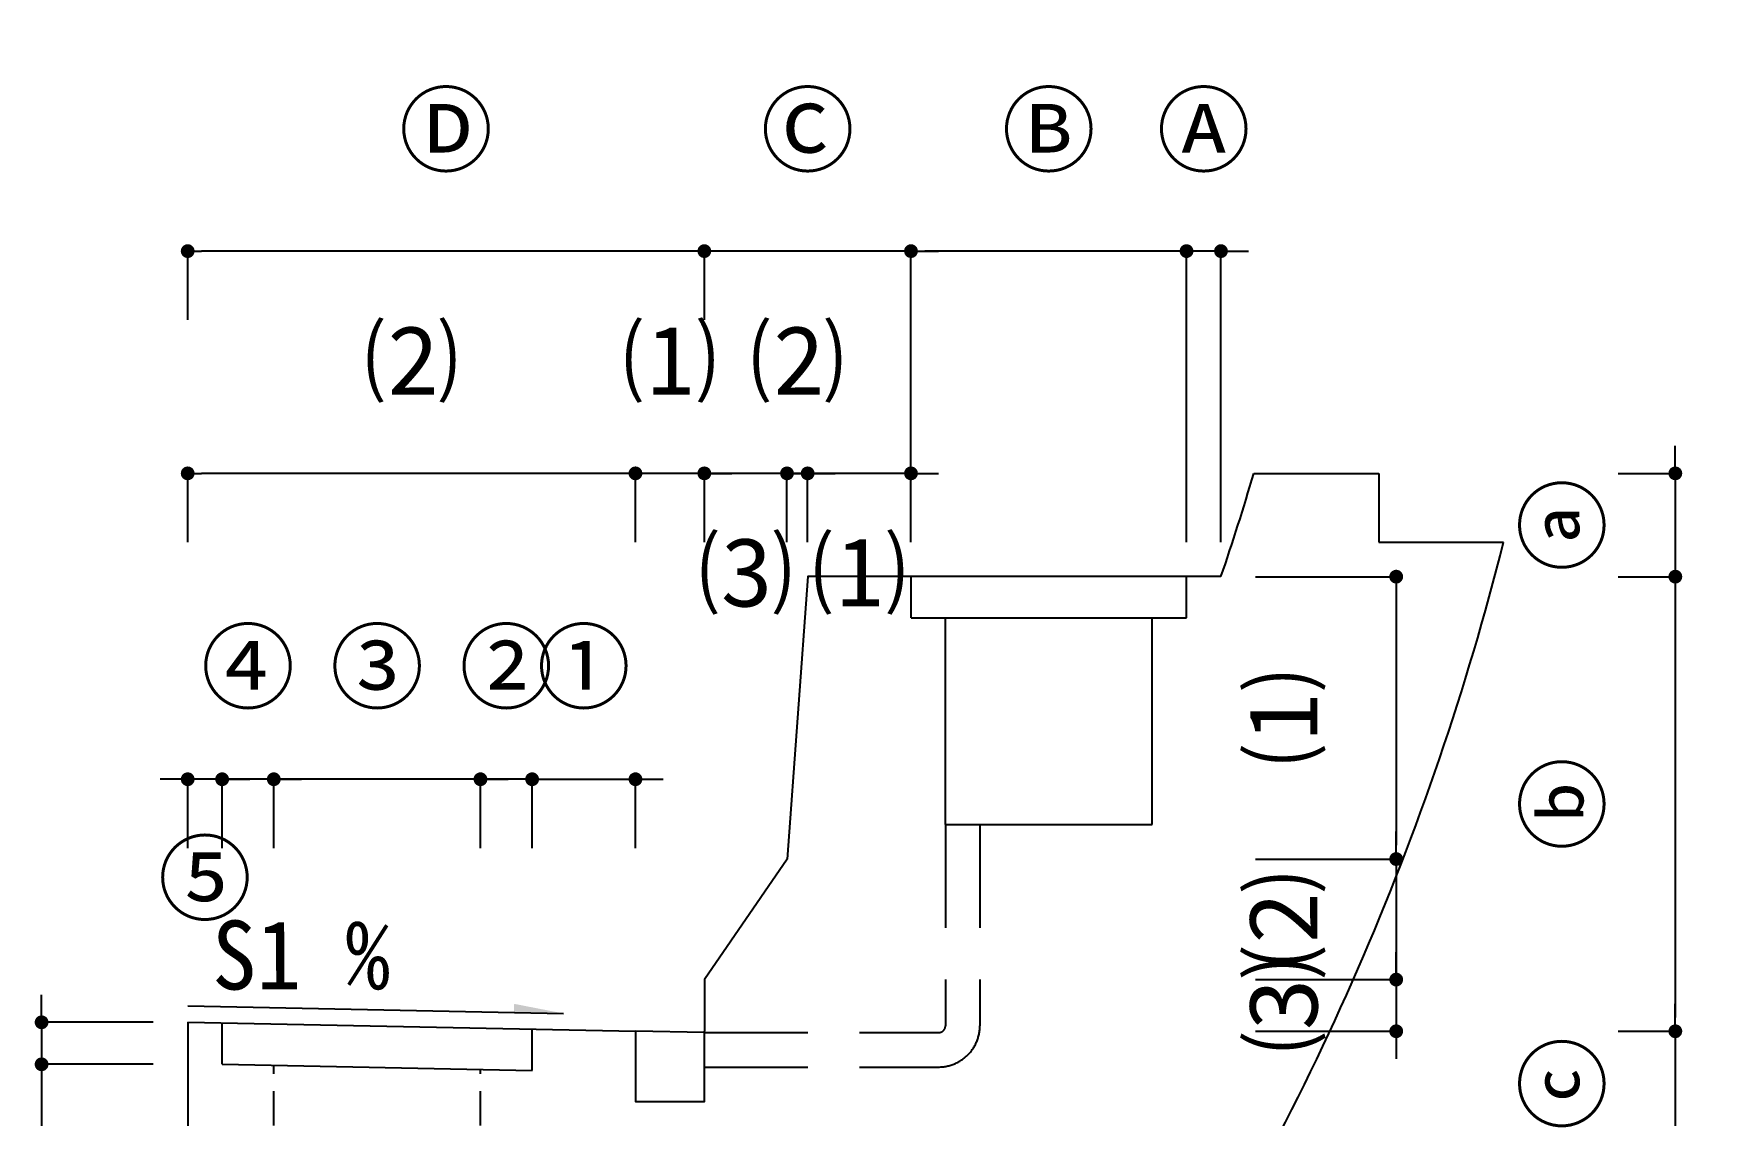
# Model space of a CAD drawing. Header units: millimetres. Extents: x -69382 to 174843, y -46375 to 101648.
# Drawn here: x -8505 to -6055, y -12810 to -11240 of the extents above; entities that cross this region are included whole.
import ezdxf

# ---------------------------------------------------------------- set-up
doc = ezdxf.new("R2010")
doc.units = ezdxf.units.MM
doc.header["$LTSCALE"] = 1000
doc.linetypes.add('A-DASHD01', pattern=[0.75, 0.5, -0.25])
doc.linetypes.add('HIDDEN', pattern=[0.375, 0.25, -0.125])
for name, color, linetype in [('-길작업', 255, 'Continuous'), ('CS-CONC-MAJR', 4, 'Continuous'), ('CS-LEAL', 1, 'Continuous'), ('CS-LEAT', 3, 'Continuous'), ('CZ-HIDL', 2, 'A-DASHD01'), ('DIM1', 1, 'Continuous')]:
    doc.layers.add(name, color=color, linetype=linetype)
doc.styles.add('WGTXT', font='DotumChe.ttf')
doc.dimstyles.new('DIM-01', dxfattribs={"dimscale": 100, "dimtxt": 3, "dimasz": 0.6, "dimexe": 0, "dimexo": 0, "dimgap": 1, "dimtad": 1, "dimdec": 0, "dimrnd": 0.001, "dimzin": 1, "dimdsep": 46, "dimlunit": 6, "dimtxsty": 'WGTXT', "dimblk": 'DOT', "dimcen": 0, "dimclrd": 1, "dimclre": 1, "dimclrt": 3, "dimadec": 4, "dimazin": 0, "dimtfac": 1, "dimtdec": 0, "dimtix": 1, "dimtmove": 2, "dimatfit": 3, "dimldrblk": 'DOT', "dimfxl": 1.5, "dimlwd": -1, "dimarcsym": 0})

# ---------------------------------------------------------------- blocks, each defined once
blk = doc.blocks.new('_Dot')
at = {"layer": 'DIM1'}
blk.add_line((0, 0), (-1, 0), dxfattribs=at)
at = {"layer": 'DIM1', "const_width": 0.5}
blk.add_lwpolyline([(-0.25, 0, 1), (0.25, 0, 1)], format="xyb", close=True, dxfattribs=at)
blk = doc.blocks.new('*D104')
at = {"color": 1, "linetype": 'ByBlock', "lineweight": -2, "transparency": 16777216}
for p, q in [((-6731.5, -12028.5), (-6527.1, -12028.5)), ((-6731.5, -12438.5), (-6527.1, -12438.5))]:
    blk.add_line(p, q, dxfattribs=at)
at = {"color": 1, "transparency": 16777216}
blk.add_line((-6527.1, -12048.5), (-6527.1, -12418.5), dxfattribs=at)
at = {"layer": 'Defpoints', "color": 0, "linetype": 'ByBlock', "transparency": 16777216}
for p in [(-6781.5, -12028.5), (-6781.5, -12438.5), (-6527.1, -12438.5)]:
    blk.add_point(p, dxfattribs=at)
at = {"color": 1, "linetype": 'ByBlock', "transparency": 16777216, "xscale": 20, "yscale": 20, "zscale": 20}
for p, rotation in [((-6527.1, -12028.5), 90), ((-6527.1, -12438.5), 270)]:
    blk.add_blockref('_Dot', p, dxfattribs=dict(at, rotation=rotation))
at = {"color": 3, "linetype": 'ByBlock', "transparency": 16777216, "insert": (-6684.7, -12233.5), "char_height": 100, "attachment_point": 5, "rotation": 90, "style": 'WGTXT'}
blk.add_mtext('⑴', dxfattribs=at)
blk = doc.blocks.new('*D105')
at = {"color": 1, "transparency": 16777216}
for p, q in [((-6527.1, -12418.5), (-6527.1, -12398.5)), ((-6527.1, -12438.5), (-6527.1, -12613.5)), ((-6527.1, -12633.5), (-6527.1, -12653.5))]:
    blk.add_line(p, q, dxfattribs=at)
at = {"color": 1, "linetype": 'ByBlock', "lineweight": -2, "transparency": 16777216}
for p, q in [((-6731.5, -12438.5), (-6527.1, -12438.5)), ((-6731.5, -12613.5), (-6527.1, -12613.5))]:
    blk.add_line(p, q, dxfattribs=at)
at = {"layer": 'Defpoints', "color": 0, "linetype": 'ByBlock', "transparency": 16777216}
for p in [(-6781.5, -12438.5), (-6781.5, -12613.5), (-6527.1, -12613.5)]:
    blk.add_point(p, dxfattribs=at)
at = {"color": 1, "linetype": 'ByBlock', "transparency": 16777216, "xscale": 20, "yscale": 20, "zscale": 20}
for p, rotation in [((-6527.1, -12438.5), 270), ((-6527.1, -12613.5), 90)]:
    blk.add_blockref('_Dot', p, dxfattribs=dict(at, rotation=rotation))
at = {"color": 3, "linetype": 'ByBlock', "transparency": 16777216, "insert": (-6684.7, -12526), "char_height": 100, "attachment_point": 5, "rotation": 90, "style": 'WGTXT'}
blk.add_mtext('⑵', dxfattribs=at)
blk = doc.blocks.new('*D106')
at = {"color": 1, "transparency": 16777216}
for p, q in [((-6527.1, -12593.5), (-6527.1, -12573.5)), ((-6527.1, -12613.5), (-6527.1, -12688.5)), ((-6527.1, -12708.5), (-6527.1, -12728.5))]:
    blk.add_line(p, q, dxfattribs=at)
at = {"color": 1, "linetype": 'ByBlock', "lineweight": -2, "transparency": 16777216}
for p, q in [((-6731.5, -12613.5), (-6527.1, -12613.5)), ((-6731.5, -12688.5), (-6527.1, -12688.5))]:
    blk.add_line(p, q, dxfattribs=at)
at = {"layer": 'Defpoints', "color": 0, "linetype": 'ByBlock', "transparency": 16777216}
for p in [(-6781.5, -12613.5), (-6781.5, -12688.5), (-6527.1, -12688.5)]:
    blk.add_point(p, dxfattribs=at)
at = {"color": 1, "linetype": 'ByBlock', "transparency": 16777216, "xscale": 20, "yscale": 20, "zscale": 20}
for p, rotation in [((-6527.1, -12613.5), 270), ((-6527.1, -12688.5), 90)]:
    blk.add_blockref('_Dot', p, dxfattribs=dict(at, rotation=rotation))
at = {"color": 3, "linetype": 'ByBlock', "transparency": 16777216, "insert": (-6684.7, -12651), "char_height": 100, "attachment_point": 5, "rotation": 90, "style": 'WGTXT'}
blk.add_mtext('⑶', dxfattribs=at)
blk = doc.blocks.new('*D107')
at = {"color": 1, "transparency": 16777216}
for p, q in [((-6121.9, -11858.5), (-6121.9, -11838.5)), ((-6121.9, -11878.5), (-6121.9, -12028.5)), ((-6121.9, -12048.5), (-6121.9, -12068.5))]:
    blk.add_line(p, q, dxfattribs=at)
at = {"color": 1, "linetype": 'ByBlock', "lineweight": -2, "transparency": 16777216}
for p, q in [((-6205, -11878.5), (-6121.9, -11878.5)), ((-6205, -12028.5), (-6121.9, -12028.5))]:
    blk.add_line(p, q, dxfattribs=at)
at = {"layer": 'Defpoints', "color": 0, "linetype": 'ByBlock', "transparency": 16777216}
for p in [(-6255, -11878.5), (-6255, -12028.5), (-6121.9, -12028.5)]:
    blk.add_point(p, dxfattribs=at)
at = {"color": 1, "linetype": 'ByBlock', "transparency": 16777216, "xscale": 20, "yscale": 20, "zscale": 20}
for p, rotation in [((-6121.9, -11878.5), 270), ((-6121.9, -12028.5), 90)]:
    blk.add_blockref('_Dot', p, dxfattribs=dict(at, rotation=rotation))
at = {"color": 3, "linetype": 'ByBlock', "transparency": 16777216, "insert": (-6279, -11953.5), "char_height": 100, "attachment_point": 5, "rotation": 90, "style": 'WGTXT'}
blk.add_mtext('ⓐ', dxfattribs=at)
blk = doc.blocks.new('*D108')
at = {"color": 1, "linetype": 'ByBlock', "lineweight": -2, "transparency": 16777216}
for p, q in [((-6205, -12028.5), (-6121.9, -12028.5)), ((-6205, -12688.5), (-6121.9, -12688.5))]:
    blk.add_line(p, q, dxfattribs=at)
at = {"color": 1, "transparency": 16777216}
blk.add_line((-6121.9, -12048.5), (-6121.9, -12668.5), dxfattribs=at)
at = {"layer": 'Defpoints', "color": 0, "linetype": 'ByBlock', "transparency": 16777216}
for p in [(-6255, -12028.5), (-6255, -12688.5), (-6121.9, -12688.5)]:
    blk.add_point(p, dxfattribs=at)
at = {"color": 1, "linetype": 'ByBlock', "transparency": 16777216, "xscale": 20, "yscale": 20, "zscale": 20}
for p, rotation in [((-6121.9, -12028.5), 90), ((-6121.9, -12688.5), 270)]:
    blk.add_blockref('_Dot', p, dxfattribs=dict(at, rotation=rotation))
at = {"color": 3, "linetype": 'ByBlock', "transparency": 16777216, "insert": (-6279, -12358.5), "char_height": 100, "attachment_point": 5, "rotation": 90, "style": 'WGTXT'}
blk.add_mtext('ⓑ', dxfattribs=at)
blk = doc.blocks.new('*D109')
at = {"color": 1, "transparency": 16777216}
for p, q in [((-6121.9, -12668.5), (-6121.9, -12648.5)), ((-6121.9, -12688.5), (-6121.9, -12840.5)), ((-6121.9, -12860.5), (-6121.9, -12880.5))]:
    blk.add_line(p, q, dxfattribs=at)
at = {"color": 1, "linetype": 'ByBlock', "lineweight": -2, "transparency": 16777216}
for p, q in [((-6205, -12688.5), (-6121.9, -12688.5)), ((-6205, -12840.5), (-6121.9, -12840.5))]:
    blk.add_line(p, q, dxfattribs=at)
at = {"layer": 'Defpoints', "color": 0, "linetype": 'ByBlock', "transparency": 16777216}
for p in [(-6255, -12688.5), (-6255, -12840.5), (-6121.9, -12840.5)]:
    blk.add_point(p, dxfattribs=at)
at = {"color": 1, "linetype": 'ByBlock', "transparency": 16777216, "xscale": 20, "yscale": 20, "zscale": 20}
for p, rotation in [((-6121.9, -12688.5), 270), ((-6121.9, -12840.5), 90)]:
    blk.add_blockref('_Dot', p, dxfattribs=dict(at, rotation=rotation))
at = {"color": 3, "linetype": 'ByBlock', "transparency": 16777216, "insert": (-6279, -12764.5), "char_height": 100, "attachment_point": 5, "rotation": 90, "style": 'WGTXT'}
blk.add_mtext('ⓒ', dxfattribs=at)
blk = doc.blocks.new('*D112')
at = {"color": 1, "transparency": 16777216}
for p, q in [((-6851.5, -11555.8), (-6871.5, -11555.8)), ((-6781.5, -11555.8), (-6831.5, -11555.8)), ((-6761.5, -11555.8), (-6741.5, -11555.8))]:
    blk.add_line(p, q, dxfattribs=at)
at = {"color": 1, "linetype": 'ByBlock', "lineweight": -2, "transparency": 16777216}
for p, q in [((-6831.5, -11978.5), (-6831.5, -11555.8)), ((-6781.5, -11978.5), (-6781.5, -11555.8))]:
    blk.add_line(p, q, dxfattribs=at)
at = {"layer": 'Defpoints', "color": 0, "linetype": 'ByBlock', "transparency": 16777216}
for p in [(-6831.5, -11555.8), (-6831.5, -12028.5), (-6781.5, -12028.5)]:
    blk.add_point(p, dxfattribs=at)
at = {"color": 1, "linetype": 'ByBlock', "transparency": 16777216, "xscale": 20, "yscale": 20, "zscale": 20}
blk.add_blockref('_Dot', (-6831.5, -11555.8), dxfattribs=at)
at = {"color": 1, "linetype": 'ByBlock', "transparency": 16777216, "xscale": 20, "yscale": 20, "zscale": 20, "rotation": 180}
blk.add_blockref('_Dot', (-6781.5, -11555.8), dxfattribs=at)
at = {"color": 3, "linetype": 'ByBlock', "transparency": 16777216, "insert": (-6806.5, -11385.9), "char_height": 100, "attachment_point": 5, "style": 'WGTXT'}
blk.add_mtext('Ⓐ', dxfattribs=at)
blk = doc.blocks.new('*D111')
at = {"color": 1, "linetype": 'ByBlock', "lineweight": -2, "transparency": 16777216}
for p, q in [((-7231.5, -11978.5), (-7231.5, -11555.8)), ((-6831.5, -11978.5), (-6831.5, -11555.8))]:
    blk.add_line(p, q, dxfattribs=at)
at = {"color": 1, "transparency": 16777216}
blk.add_line((-6851.5, -11555.8), (-7211.5, -11555.8), dxfattribs=at)
at = {"layer": 'Defpoints', "color": 0, "linetype": 'ByBlock', "transparency": 16777216}
for p in [(-7231.5, -11555.8), (-7231.5, -12028.5), (-6831.5, -12028.5)]:
    blk.add_point(p, dxfattribs=at)
at = {"color": 1, "linetype": 'ByBlock', "transparency": 16777216, "xscale": 20, "yscale": 20, "zscale": 20, "rotation": 180}
blk.add_blockref('_Dot', (-7231.5, -11555.8), dxfattribs=at)
at = {"color": 1, "linetype": 'ByBlock', "transparency": 16777216, "xscale": 20, "yscale": 20, "zscale": 20}
blk.add_blockref('_Dot', (-6831.5, -11555.8), dxfattribs=at)
at = {"color": 3, "linetype": 'ByBlock', "transparency": 16777216, "insert": (-7031.5, -11385.9), "char_height": 100, "attachment_point": 5, "style": 'WGTXT'}
blk.add_mtext('Ⓑ', dxfattribs=at)
blk = doc.blocks.new('*D132')
at = {"color": 1, "linetype": 'ByBlock', "lineweight": -2, "transparency": 16777216}
for p, q in [((-8331.5, -12736.5), (-8493.6, -12736.5)), ((-8331.5, -13175.5), (-8493.6, -13175.5))]:
    blk.add_line(p, q, dxfattribs=at)
at = {"color": 1, "transparency": 16777216}
blk.add_line((-8493.6, -12756.5), (-8493.6, -13155.5), dxfattribs=at)
at = {"layer": 'Defpoints', "color": 0, "linetype": 'ByBlock', "transparency": 16777216}
for p in [(-8281.5, -12736.5), (-8493.6, -13175.5), (-8281.5, -13175.5)]:
    blk.add_point(p, dxfattribs=at)
at = {"color": 1, "linetype": 'ByBlock', "transparency": 16777216, "xscale": 20, "yscale": 20, "zscale": 20}
for p, rotation in [((-8493.6, -12736.5), 90), ((-8493.6, -13175.5), 270)]:
    blk.add_blockref('_Dot', p, dxfattribs=dict(at, rotation=rotation))
at = {"color": 3, "linetype": 'ByBlock', "transparency": 16777216, "insert": (-8653, -12956), "char_height": 100, "attachment_point": 5, "rotation": 90, "style": 'WGTXT'}
blk.add_mtext('②', dxfattribs=at)
blk = doc.blocks.new('*D135')
at = {"color": 1, "transparency": 16777216}
for p, q in [((-8493.6, -12655.5), (-8493.6, -12635.5)), ((-8493.6, -12675.5), (-8493.6, -12736.5)), ((-8493.6, -12756.5), (-8493.6, -12776.5))]:
    blk.add_line(p, q, dxfattribs=at)
at = {"color": 1, "linetype": 'ByBlock', "lineweight": -2, "transparency": 16777216}
for p, q in [((-8331.5, -12675.5), (-8493.6, -12675.5)), ((-8331.5, -12736.5), (-8493.6, -12736.5))]:
    blk.add_line(p, q, dxfattribs=at)
at = {"layer": 'Defpoints', "color": 0, "linetype": 'ByBlock', "transparency": 16777216}
for p in [(-8281.5, -12675.5), (-8493.6, -12736.5), (-8281.5, -12736.5)]:
    blk.add_point(p, dxfattribs=at)
at = {"color": 1, "linetype": 'ByBlock', "transparency": 16777216, "xscale": 20, "yscale": 20, "zscale": 20}
for p, rotation in [((-8493.6, -12675.5), 270), ((-8493.6, -12736.5), 90)]:
    blk.add_blockref('_Dot', p, dxfattribs=dict(at, rotation=rotation))
at = {"color": 3, "linetype": 'ByBlock', "transparency": 16777216, "insert": (-8653, -12706), "char_height": 100, "attachment_point": 5, "rotation": 90, "style": 'WGTXT'}
blk.add_mtext('①', dxfattribs=at)
blk = doc.blocks.new('*D139')
at = {"color": 1, "transparency": 16777216}
for p, q in [((-7876.5, -12322.6), (-7896.5, -12322.6)), ((-7781.5, -12322.6), (-7856.5, -12322.6)), ((-7761.5, -12322.6), (-7741.5, -12322.6))]:
    blk.add_line(p, q, dxfattribs=at)
at = {"color": 1, "linetype": 'ByBlock', "lineweight": -2, "transparency": 16777216}
for p, q in [((-7856.5, -12422.6), (-7856.5, -12322.6)), ((-7781.5, -12422.6), (-7781.5, -12322.6))]:
    blk.add_line(p, q, dxfattribs=at)
at = {"layer": 'Defpoints', "color": 0, "linetype": 'ByBlock', "transparency": 16777216}
for p in [(-7856.5, -12322.6), (-7856.5, -12472.6), (-7781.5, -12472.6)]:
    blk.add_point(p, dxfattribs=at)
at = {"color": 1, "linetype": 'ByBlock', "transparency": 16777216, "xscale": 20, "yscale": 20, "zscale": 20}
blk.add_blockref('_Dot', (-7856.5, -12322.6), dxfattribs=at)
at = {"color": 1, "linetype": 'ByBlock', "transparency": 16777216, "xscale": 20, "yscale": 20, "zscale": 20, "rotation": 180}
blk.add_blockref('_Dot', (-7781.5, -12322.6), dxfattribs=at)
at = {"color": 3, "linetype": 'ByBlock', "transparency": 16777216, "insert": (-7819, -12165.5), "char_height": 100, "attachment_point": 5, "style": 'WGTXT'}
blk.add_mtext('②', dxfattribs=at)
blk = doc.blocks.new('*D140')
at = {"color": 1, "transparency": 16777216}
for p, q in [((-8176.5, -12322.6), (-8196.5, -12322.6)), ((-7856.5, -12322.6), (-8156.5, -12322.6)), ((-7836.5, -12322.6), (-7816.5, -12322.6))]:
    blk.add_line(p, q, dxfattribs=at)
at = {"color": 1, "linetype": 'ByBlock', "lineweight": -2, "transparency": 16777216}
for p, q in [((-8156.5, -12422.6), (-8156.5, -12322.6)), ((-7856.5, -12422.6), (-7856.5, -12322.6))]:
    blk.add_line(p, q, dxfattribs=at)
at = {"layer": 'Defpoints', "color": 0, "linetype": 'ByBlock', "transparency": 16777216}
for p in [(-8156.5, -12322.6), (-8156.5, -12472.6), (-7856.5, -12472.6)]:
    blk.add_point(p, dxfattribs=at)
at = {"color": 1, "linetype": 'ByBlock', "transparency": 16777216, "xscale": 20, "yscale": 20, "zscale": 20}
blk.add_blockref('_Dot', (-8156.5, -12322.6), dxfattribs=at)
at = {"color": 1, "linetype": 'ByBlock', "transparency": 16777216, "xscale": 20, "yscale": 20, "zscale": 20, "rotation": 180}
blk.add_blockref('_Dot', (-7856.5, -12322.6), dxfattribs=at)
at = {"color": 3, "linetype": 'ByBlock', "transparency": 16777216, "insert": (-8006.5, -12165.5), "char_height": 100, "attachment_point": 5, "style": 'WGTXT'}
blk.add_mtext('③', dxfattribs=at)
blk = doc.blocks.new('*D141')
at = {"color": 1, "transparency": 16777216}
for p, q in [((-8251.5, -12322.6), (-8271.5, -12322.6)), ((-8156.5, -12322.6), (-8231.5, -12322.6)), ((-8136.5, -12322.6), (-8116.5, -12322.6))]:
    blk.add_line(p, q, dxfattribs=at)
at = {"color": 1, "linetype": 'ByBlock', "lineweight": -2, "transparency": 16777216}
for p, q in [((-8231.5, -12422.6), (-8231.5, -12322.6)), ((-8156.5, -12422.6), (-8156.5, -12322.6))]:
    blk.add_line(p, q, dxfattribs=at)
at = {"layer": 'Defpoints', "color": 0, "linetype": 'ByBlock', "transparency": 16777216}
for p in [(-8231.5, -12322.6), (-8231.5, -12472.6), (-8156.5, -12472.6)]:
    blk.add_point(p, dxfattribs=at)
at = {"color": 1, "linetype": 'ByBlock', "transparency": 16777216, "xscale": 20, "yscale": 20, "zscale": 20}
blk.add_blockref('_Dot', (-8231.5, -12322.6), dxfattribs=at)
at = {"color": 1, "linetype": 'ByBlock', "transparency": 16777216, "xscale": 20, "yscale": 20, "zscale": 20, "rotation": 180}
blk.add_blockref('_Dot', (-8156.5, -12322.6), dxfattribs=at)
at = {"color": 3, "linetype": 'ByBlock', "transparency": 16777216, "insert": (-8194, -12165.5), "char_height": 100, "attachment_point": 5, "style": 'WGTXT'}
blk.add_mtext('④', dxfattribs=at)
blk = doc.blocks.new('*D142')
at = {"color": 1, "transparency": 16777216}
for p, q in [((-8301.5, -12322.6), (-8321.5, -12322.6)), ((-8231.5, -12322.6), (-8281.5, -12322.6)), ((-8211.5, -12322.6), (-8191.5, -12322.6))]:
    blk.add_line(p, q, dxfattribs=at)
at = {"color": 1, "linetype": 'ByBlock', "lineweight": -2, "transparency": 16777216}
for p, q in [((-8281.5, -12422.6), (-8281.5, -12322.6)), ((-8231.5, -12422.6), (-8231.5, -12322.6))]:
    blk.add_line(p, q, dxfattribs=at)
at = {"layer": 'Defpoints', "color": 0, "linetype": 'ByBlock', "transparency": 16777216}
for p in [(-8281.5, -12322.6), (-8281.5, -12472.6), (-8231.5, -12472.6)]:
    blk.add_point(p, dxfattribs=at)
at = {"color": 1, "linetype": 'ByBlock', "transparency": 16777216, "xscale": 20, "yscale": 20, "zscale": 20}
blk.add_blockref('_Dot', (-8281.5, -12322.6), dxfattribs=at)
at = {"color": 1, "linetype": 'ByBlock', "transparency": 16777216, "xscale": 20, "yscale": 20, "zscale": 20, "rotation": 180}
blk.add_blockref('_Dot', (-8231.5, -12322.6), dxfattribs=at)
at = {"color": 3, "linetype": 'ByBlock', "transparency": 16777216, "insert": (-8256.5, -12472.6), "char_height": 100, "attachment_point": 5, "style": 'WGTXT'}
blk.add_mtext('⑤', dxfattribs=at)
blk = doc.blocks.new('*D143')
at = {"color": 1, "transparency": 16777216}
for p, q in [((-7801.5, -12322.6), (-7821.5, -12322.6)), ((-7781.5, -12322.6), (-7631.5, -12322.6)), ((-7611.5, -12322.6), (-7591.5, -12322.6))]:
    blk.add_line(p, q, dxfattribs=at)
at = {"color": 1, "linetype": 'ByBlock', "lineweight": -2, "transparency": 16777216}
for p, q in [((-7781.5, -12422.6), (-7781.5, -12322.6)), ((-7631.5, -12422.6), (-7631.5, -12322.6))]:
    blk.add_line(p, q, dxfattribs=at)
at = {"layer": 'Defpoints', "color": 0, "linetype": 'ByBlock', "transparency": 16777216}
for p in [(-7631.5, -12322.6), (-7781.5, -12472.6), (-7631.5, -12472.6)]:
    blk.add_point(p, dxfattribs=at)
at = {"color": 1, "linetype": 'ByBlock', "transparency": 16777216, "xscale": 20, "yscale": 20, "zscale": 20}
blk.add_blockref('_Dot', (-7781.5, -12322.6), dxfattribs=at)
at = {"color": 1, "linetype": 'ByBlock', "transparency": 16777216, "xscale": 20, "yscale": 20, "zscale": 20, "rotation": 180}
blk.add_blockref('_Dot', (-7631.5, -12322.6), dxfattribs=at)
at = {"color": 3, "linetype": 'ByBlock', "transparency": 16777216, "insert": (-7706.5, -12165.5), "char_height": 100, "attachment_point": 5, "style": 'WGTXT'}
blk.add_mtext('①', dxfattribs=at)
blk = doc.blocks.new('*D181')
at = {"color": 1, "transparency": 16777216}
for p, q in [((-7431.5, -11878.5), (-7451.5, -11878.5)), ((-7381.5, -11878.5), (-7411.5, -11878.5)), ((-7361.5, -11878.5), (-7341.5, -11878.5))]:
    blk.add_line(p, q, dxfattribs=at)
at = {"color": 1, "linetype": 'ByBlock', "lineweight": -2, "transparency": 16777216}
for p, q in [((-7411.5, -11978.5), (-7411.5, -11878.5)), ((-7381.5, -11978.5), (-7381.5, -11878.5))]:
    blk.add_line(p, q, dxfattribs=at)
at = {"layer": 'Defpoints', "color": 0, "linetype": 'ByBlock', "transparency": 16777216}
for p in [(-7411.5, -11878.5), (-7411.5, -12028.5), (-7381.5, -12028.5)]:
    blk.add_point(p, dxfattribs=at)
at = {"color": 1, "linetype": 'ByBlock', "transparency": 16777216, "xscale": 20, "yscale": 20, "zscale": 20}
blk.add_blockref('_Dot', (-7411.5, -11878.5), dxfattribs=at)
at = {"color": 1, "linetype": 'ByBlock', "transparency": 16777216, "xscale": 20, "yscale": 20, "zscale": 20, "rotation": 180}
blk.add_blockref('_Dot', (-7381.5, -11878.5), dxfattribs=at)
at = {"color": 3, "linetype": 'ByBlock', "transparency": 16777216, "insert": (-7396.5, -11720.9), "char_height": 100, "attachment_point": 5, "style": 'WGTXT'}
blk.add_mtext('⑵', dxfattribs=at)
blk = doc.blocks.new('*D182')
at = {"color": 1, "transparency": 16777216}
for p, q in [((-7551.5, -11878.5), (-7571.5, -11878.5)), ((-7411.5, -11878.5), (-7531.5, -11878.5)), ((-7391.5, -11878.5), (-7371.5, -11878.5))]:
    blk.add_line(p, q, dxfattribs=at)
at = {"color": 1, "linetype": 'ByBlock', "lineweight": -2, "transparency": 16777216}
for p, q in [((-7531.5, -11978.5), (-7531.5, -11878.5)), ((-7411.5, -11978.5), (-7411.5, -11878.5))]:
    blk.add_line(p, q, dxfattribs=at)
at = {"layer": 'Defpoints', "color": 0, "linetype": 'ByBlock', "transparency": 16777216}
for p in [(-7531.5, -11878.5), (-7531.5, -12028.5), (-7411.5, -12028.5)]:
    blk.add_point(p, dxfattribs=at)
at = {"color": 1, "linetype": 'ByBlock', "transparency": 16777216, "xscale": 20, "yscale": 20, "zscale": 20}
blk.add_blockref('_Dot', (-7531.5, -11878.5), dxfattribs=at)
at = {"color": 1, "linetype": 'ByBlock', "transparency": 16777216, "xscale": 20, "yscale": 20, "zscale": 20, "rotation": 180}
blk.add_blockref('_Dot', (-7411.5, -11878.5), dxfattribs=at)
at = {"color": 3, "linetype": 'ByBlock', "transparency": 16777216, "insert": (-7471.5, -12028.5), "char_height": 100, "attachment_point": 5, "style": 'WGTXT'}
blk.add_mtext('⑶', dxfattribs=at)
blk = doc.blocks.new('*D183')
at = {"color": 1, "transparency": 16777216}
for p, q in [((-7651.5, -11878.5), (-7671.5, -11878.5)), ((-7531.5, -11878.5), (-7631.5, -11878.5)), ((-7511.5, -11878.5), (-7491.5, -11878.5))]:
    blk.add_line(p, q, dxfattribs=at)
at = {"color": 1, "linetype": 'ByBlock', "lineweight": -2, "transparency": 16777216}
for p, q in [((-7631.5, -11978.5), (-7631.5, -11878.5)), ((-7531.5, -11978.5), (-7531.5, -11878.5))]:
    blk.add_line(p, q, dxfattribs=at)
at = {"layer": 'Defpoints', "color": 0, "linetype": 'ByBlock', "transparency": 16777216}
for p in [(-7631.5, -11878.5), (-7631.5, -12028.5), (-7531.5, -12028.5)]:
    blk.add_point(p, dxfattribs=at)
at = {"color": 1, "linetype": 'ByBlock', "transparency": 16777216, "xscale": 20, "yscale": 20, "zscale": 20}
blk.add_blockref('_Dot', (-7631.5, -11878.5), dxfattribs=at)
at = {"color": 1, "linetype": 'ByBlock', "transparency": 16777216, "xscale": 20, "yscale": 20, "zscale": 20, "rotation": 180}
blk.add_blockref('_Dot', (-7531.5, -11878.5), dxfattribs=at)
at = {"color": 3, "linetype": 'ByBlock', "transparency": 16777216, "insert": (-7581.5, -11720.9), "char_height": 100, "attachment_point": 5, "style": 'WGTXT'}
blk.add_mtext('⑴', dxfattribs=at)
blk = doc.blocks.new('*D184')
at = {"color": 1, "linetype": 'ByBlock', "lineweight": -2, "transparency": 16777216}
for p, q in [((-8281.5, -11978.5), (-8281.5, -11878.5)), ((-7631.5, -11978.5), (-7631.5, -11878.5))]:
    blk.add_line(p, q, dxfattribs=at)
at = {"color": 1, "transparency": 16777216}
blk.add_line((-7651.5, -11878.5), (-8261.5, -11878.5), dxfattribs=at)
at = {"layer": 'Defpoints', "color": 0, "linetype": 'ByBlock', "transparency": 16777216}
for p in [(-8281.5, -11878.5), (-8281.5, -12028.5), (-7631.5, -12028.5)]:
    blk.add_point(p, dxfattribs=at)
at = {"color": 1, "linetype": 'ByBlock', "transparency": 16777216, "xscale": 20, "yscale": 20, "zscale": 20, "rotation": 180}
blk.add_blockref('_Dot', (-8281.5, -11878.5), dxfattribs=at)
at = {"color": 1, "linetype": 'ByBlock', "transparency": 16777216, "xscale": 20, "yscale": 20, "zscale": 20}
blk.add_blockref('_Dot', (-7631.5, -11878.5), dxfattribs=at)
at = {"color": 3, "linetype": 'ByBlock', "transparency": 16777216, "insert": (-7956.5, -11720.9), "char_height": 100, "attachment_point": 5, "style": 'WGTXT'}
blk.add_mtext('⑵', dxfattribs=at)
blk = doc.blocks.new('*D185')
at = {"color": 1, "transparency": 16777216}
for p, q in [((-7551.5, -11555.8), (-7571.5, -11555.8)), ((-7231.5, -11555.8), (-7531.5, -11555.8)), ((-7211.5, -11555.8), (-7191.5, -11555.8))]:
    blk.add_line(p, q, dxfattribs=at)
at = {"color": 1, "linetype": 'ByBlock', "lineweight": -2, "transparency": 16777216}
for p, q in [((-7531.5, -11655.8), (-7531.5, -11555.8)), ((-7231.5, -11655.8), (-7231.5, -11555.8))]:
    blk.add_line(p, q, dxfattribs=at)
at = {"layer": 'Defpoints', "color": 0, "linetype": 'ByBlock', "transparency": 16777216}
for p in [(-7531.5, -11555.8), (-7531.5, -11705.8), (-7231.5, -11705.8)]:
    blk.add_point(p, dxfattribs=at)
at = {"color": 1, "linetype": 'ByBlock', "transparency": 16777216, "xscale": 20, "yscale": 20, "zscale": 20}
blk.add_blockref('_Dot', (-7531.5, -11555.8), dxfattribs=at)
at = {"color": 1, "linetype": 'ByBlock', "transparency": 16777216, "xscale": 20, "yscale": 20, "zscale": 20, "rotation": 180}
blk.add_blockref('_Dot', (-7231.5, -11555.8), dxfattribs=at)
at = {"color": 3, "linetype": 'ByBlock', "transparency": 16777216, "insert": (-7381.5, -11385.9), "char_height": 100, "attachment_point": 5, "style": 'WGTXT'}
blk.add_mtext('Ⓒ', dxfattribs=at)
blk = doc.blocks.new('*D179')
at = {"color": 1, "linetype": 'ByBlock', "lineweight": -2, "transparency": 16777216}
for p, q in [((-8281.5, -11655.8), (-8281.5, -11555.8)), ((-7531.5, -11655.8), (-7531.5, -11555.8))]:
    blk.add_line(p, q, dxfattribs=at)
at = {"color": 1, "transparency": 16777216}
blk.add_line((-7551.5, -11555.8), (-8261.5, -11555.8), dxfattribs=at)
at = {"layer": 'Defpoints', "color": 0, "linetype": 'ByBlock', "transparency": 16777216}
for p in [(-8281.5, -11555.8), (-8281.5, -11705.8), (-7531.5, -11705.8)]:
    blk.add_point(p, dxfattribs=at)
at = {"color": 1, "linetype": 'ByBlock', "transparency": 16777216, "xscale": 20, "yscale": 20, "zscale": 20, "rotation": 180}
blk.add_blockref('_Dot', (-8281.5, -11555.8), dxfattribs=at)
at = {"color": 1, "linetype": 'ByBlock', "transparency": 16777216, "xscale": 20, "yscale": 20, "zscale": 20}
blk.add_blockref('_Dot', (-7531.5, -11555.8), dxfattribs=at)
at = {"color": 3, "linetype": 'ByBlock', "transparency": 16777216, "insert": (-7906.5, -11385.9), "char_height": 100, "attachment_point": 5, "style": 'WGTXT'}
blk.add_mtext('Ⓓ', dxfattribs=at)
blk = doc.blocks.new('*D180')
at = {"color": 1, "transparency": 16777216}
for p, q in [((-7401.5, -11878.5), (-7421.5, -11878.5)), ((-7231.5, -11878.5), (-7381.5, -11878.5)), ((-7211.5, -11878.5), (-7191.5, -11878.5))]:
    blk.add_line(p, q, dxfattribs=at)
at = {"color": 1, "linetype": 'ByBlock', "lineweight": -2, "transparency": 16777216}
for p, q in [((-7381.5, -11978.5), (-7381.5, -11878.5)), ((-7231.5, -11978.5), (-7231.5, -11878.5))]:
    blk.add_line(p, q, dxfattribs=at)
at = {"layer": 'Defpoints', "color": 0, "linetype": 'ByBlock', "transparency": 16777216}
for p in [(-7381.5, -11878.5), (-7381.5, -12028.5), (-7231.5, -12028.5)]:
    blk.add_point(p, dxfattribs=at)
at = {"color": 1, "linetype": 'ByBlock', "transparency": 16777216, "xscale": 20, "yscale": 20, "zscale": 20}
blk.add_blockref('_Dot', (-7381.5, -11878.5), dxfattribs=at)
at = {"color": 1, "linetype": 'ByBlock', "transparency": 16777216, "xscale": 20, "yscale": 20, "zscale": 20, "rotation": 180}
blk.add_blockref('_Dot', (-7231.5, -11878.5), dxfattribs=at)
at = {"color": 3, "linetype": 'ByBlock', "transparency": 16777216, "insert": (-7306.5, -12028.5), "char_height": 100, "attachment_point": 5, "style": 'WGTXT'}
blk.add_mtext('⑴', dxfattribs=at)

msp = doc.modelspace()

# ---------------------------------------------------------------- linework, layer by layer
at = {"layer": '-길작업', "color": 3}
for p, q in [((-7531.481, -12690.4655), (-7631.481, -12688.4655)), ((-7631.481, -12790.4655), (-7531.481, -12790.4655))]:
    msp.add_line(p, q, dxfattribs=at)
msp.add_circle((-9678.4377, -11973.8844), 4974.5842, dxfattribs=at)
at = {"layer": 'CS-CONC-MAJR'}
for p, q in [((-6733.8473, -11878.4655), (-6552.5625, -11878.4655)), ((-6552.5625, -11878.4655), (-6552.5625, -11978.4655)), ((-6552.5625, -11978.4655), (-6371.2776, -11978.4655)), ((-7231.481, -12088.4655), (-7231.481, -12028.4655)), ((-6831.481, -12088.4655), (-6831.481, -12028.4655)), ((-7231.481, -12088.4655), (-6831.481, -12088.4655)), ((-7181.481, -12388.4655), (-7181.481, -12088.4655)), ((-6881.481, -12388.4655), (-6881.481, -12088.4655)), ((-7181.481, -12388.4655), (-6881.481, -12388.4655)), ((-8281.481, -12675.4655), (-7631.481, -12688.4655)), ((-8281.481, -12675.4655), (-8281.481, -13175.4655)), ((-8231.481, -12736.4655), (-8231.481, -12676.4655)), ((-7781.481, -12745.4655), (-7781.481, -12685.4655)), ((-8231.481, -12736.4655), (-7781.481, -12745.4655))]:
    msp.add_line(p, q, dxfattribs=at)
at = {"layer": 'CS-CONC-MAJR', "linetype": 'HIDDEN', "ltscale": 0.2}
for p, q in [((-8156.481, -13575.4655), (-8156.481, -12737.9655)), ((-7856.481, -13575.4655), (-7856.481, -12743.9655))]:
    msp.add_line(p, q, dxfattribs=at)
at = {"layer": 'CS-CONC-MAJR'}
for points in [[(-6781.481, -12028.4655), (-6831.481, -12028.4655), (-7231.481, -12028.4655), (-7381.481, -12028.4655), (-7411.481, -12438.4655), (-7531.481, -12613.4655), (-7531.481, -12688.4655)], [(-7631.481, -12688.4655), (-7631.481, -12790.4655), (-7531.481, -12790.4655), (-7531.481, -12688.4655)]]:
    msp.add_lwpolyline(points, dxfattribs=at)
for centre, radius, start, end in [((-10098.4692, -10892.566), 3506.0916, 341.0962814, 343.668393), ((-10234.3124, -11006.552), 3983.4224, 327.0105278, 345.8778729)]:
    msp.add_arc(centre, radius, start, end, dxfattribs=at)
at = {"layer": 'CS-LEAL'}
msp.add_line((-8281.481, -12651.7409), (-7735.9948, -12662.6506), dxfattribs=at)
msp.add_solid([(-7735.9948, -12662.6506), (-7807.5551, -12648.7169), (-7807.805, -12661.2144)], dxfattribs=at)
at = {"layer": 'CZ-HIDL', "ltscale": 0.3}
for p, q in [((-7181.481, -12388.4655), (-7181.481, -12680.4655)), ((-7131.481, -12388.4655), (-7131.481, -12680.4655)), ((-7531.481, -12690.4655), (-7191.481, -12690.4655)), ((-7531.481, -12740.4655), (-7191.481, -12740.4655))]:
    msp.add_line(p, q, dxfattribs=at)
for radius in [10, 60]:
    msp.add_arc((-7191.481, -12680.4655), radius, 270, 0, dxfattribs=at)

# ---------------------------------------------------------------- texts
at = {"layer": 'CS-LEAT', "style": 'WGTXT'}
msp.add_text('S1 %%%', height=100, rotation=0.15, dxfattribs=at).set_placement((-8246.0632, -12627.8957))

# ---------------------------------------------------------------- dimensions: what is measured, and where the dimension line sits
at = {"linetype": 'ByBlock'}
for base, p1, p2, angle, text, picture, middle in [((-8281.481, -11555.7903), (-7531.481, -11705.7903), (-8281.481, -11705.7903), 180, 'Ⓓ', '*D179', (-7906.481, -11385.9039)), ((-7531.481, -11555.7903), (-7231.481, -11705.7903), (-7531.481, -11705.7903), 180, 'Ⓒ', '*D185', (-7381.481, -11385.9039)), ((-7231.481, -11555.7903), (-6831.481, -12028.4655), (-7231.481, -12028.4655), 180, 'Ⓑ', '*D111', (-7031.481, -11385.9039)), ((-6831.481, -11555.7903), (-6781.481, -12028.4655), (-6831.481, -12028.4655), 180, 'Ⓐ', '*D112', (-6806.481, -11385.9039)), ((-8281.481, -11878.4655), (-7631.481, -12028.4655), (-8281.481, -12028.4655), 180, '⑵', '*D184', (-7956.481, -11720.8756)), ((-7631.481, -11878.4655), (-7531.481, -12028.4655), (-7631.481, -12028.4655), 180, '⑴', '*D183', (-7581.481, -11720.8756)), ((-7411.481, -11878.4655), (-7381.481, -12028.4655), (-7411.481, -12028.4655), 180, '⑵', '*D181', (-7396.481, -11720.8756)), ((-6121.9102, -12028.4655), (-6255.0084, -11878.4655), (-6255.0084, -12028.4655), 90, 'ⓐ', '*D107', (-6278.9675, -11953.4655)), ((-6527.0876, -12438.4655), (-6781.481, -12028.4655), (-6781.481, -12438.4655), 90, '⑴', '*D104', (-6684.6775, -12233.4655)), ((-6121.9102, -12688.4655), (-6255.0084, -12028.4655), (-6255.0084, -12688.4655), 90, 'ⓑ', '*D108', (-6278.9675, -12358.4655)), ((-8231.481, -12322.5564), (-8156.481, -12472.5564), (-8231.481, -12472.5564), 180, '④', '*D141', (-8193.981, -12165.4991)), ((-8156.481, -12322.5564), (-7856.481, -12472.5564), (-8156.481, -12472.5564), 180, '③', '*D140', (-8006.481, -12165.4991)), ((-7856.481, -12322.5564), (-7781.481, -12472.5564), (-7856.481, -12472.5564), 180, '②', '*D139', (-7818.981, -12165.4991)), ((-6527.0876, -12613.4655), (-6781.481, -12438.4655), (-6781.481, -12613.4655), 90, '⑵', '*D105', (-6684.6775, -12525.9655)), ((-6527.0876, -12688.4655), (-6781.481, -12613.4655), (-6781.481, -12688.4655), 90, '⑶', '*D106', (-6684.6775, -12650.9655)), ((-6121.9102, -12840.4655), (-6255.0084, -12688.4655), (-6255.0084, -12840.4655), 90, 'ⓒ', '*D109', (-6278.9675, -12764.4655))]:
    dim = msp.add_linear_dim(base=base, p1=p1, p2=p2, angle=angle, text=text, dimstyle='DIM-01', override={"dimtxt": 1, "dimasz": 0.2, "dimexo": 0.5, "dimfxl": 1.25}, dxfattribs=at)
    dim.commit()
    dim.dimension.update_dxf_attribs({"geometry": picture, "text_midpoint": middle})
for base, p1, p2, angle, text, picture, middle in [((-7531.481, -11878.4655), (-7411.481, -12028.4655), (-7531.481, -12028.4655), 180, '⑶', '*D182', (-7471.481, -12028.4655)), ((-7381.481, -11878.4655), (-7231.481, -12028.4655), (-7381.481, -12028.4655), 180, '⑴', '*D180', (-7306.481, -12028.4655)), ((-8281.481, -12322.5564), (-8231.481, -12472.5564), (-8281.481, -12472.5564), 180, '⑤', '*D142', (-8256.481, -12472.5564)), ((-8493.6264, -12736.4655), (-8281.481, -12675.4655), (-8281.481, -12736.4655), 90, '①', '*D135', (-8653.0083, -12705.9655)), ((-8493.6264, -13175.4655), (-8281.481, -12736.4655), (-8281.481, -13175.4655), 90, '②', '*D132', (-8653.0083, -12955.9655))]:
    dim = msp.add_linear_dim(base=base, p1=p1, p2=p2, angle=angle, text=text, dimstyle='DIM-01', override={"dimtxt": 1, "dimasz": 0.2, "dimexo": 0.5, "dimfxl": 1.25}, dxfattribs=at)
    dim.commit()
    dim.dimension.update_dxf_attribs({"geometry": picture, "text_midpoint": middle, "dimtype": 160})
dim = msp.add_linear_dim(base=(-7631.481, -12322.5564), p1=(-7781.481, -12472.5564), p2=(-7631.481, -12472.5564), text='①', dimstyle='DIM-01', override={"dimtxt": 1, "dimasz": 0.2, "dimexo": 0.5, "dimfxl": 1.25}, dxfattribs=at)
dim.commit()
dim.dimension.update_dxf_attribs({"geometry": '*D143', "text_midpoint": (-7706.481, -12165.4991)})

doc.saveas('drawing.dxf')
